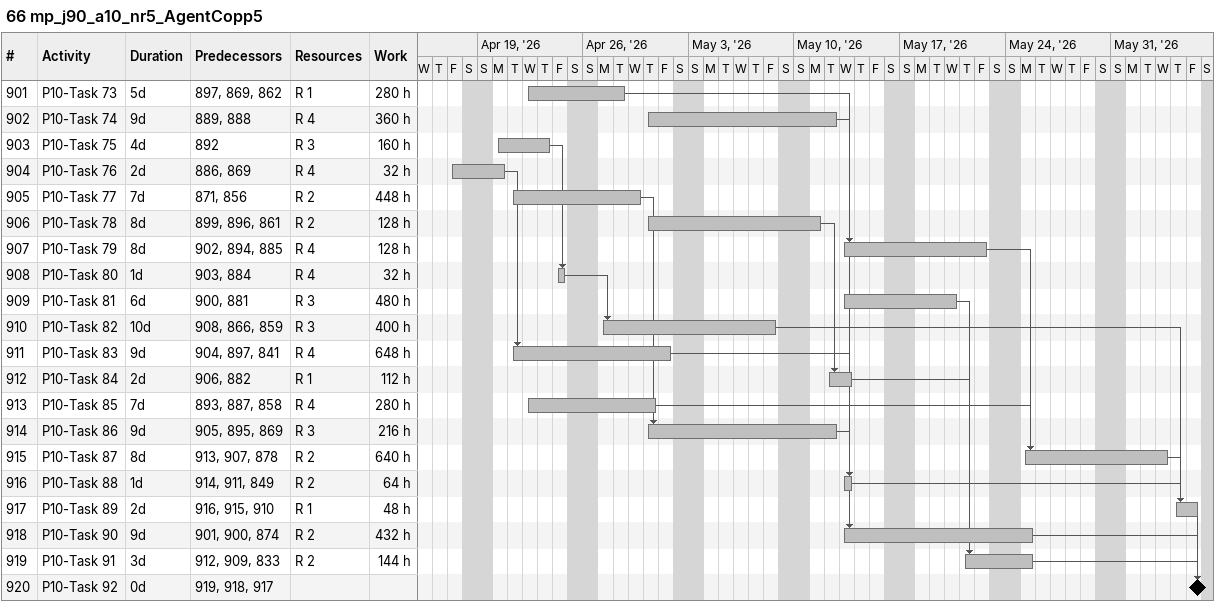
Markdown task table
66 mp_j90_a10_nr5_AgentCopp5

| ID | Task | Duration | Start | Finish | Predecessors | Resources | Work (h) |
|---|---|---|---|---|---|---|---|
| 901 | P10-Task 73 | 5d | 2026-04-22 | 2026-04-28 | 897, 869, 862 | R 1 | 280 |
| 902 | P10-Task 74 | 9d | 2026-04-30 | 2026-05-12 | 889, 888 | R 4 | 360 |
| 903 | P10-Task 75 | 4d | 2026-04-20 | 2026-04-23 | 892 | R 3 | 160 |
| 904 | P10-Task 76 | 2d | 2026-04-17 | 2026-04-20 | 886, 869 | R 4 | 32 |
| 905 | P10-Task 77 | 7d | 2026-04-21 | 2026-04-29 | 871, 856 | R 2 | 448 |
| 906 | P10-Task 78 | 8d | 2026-04-30 | 2026-05-11 | 899, 896, 861 | R 2 | 128 |
| 907 | P10-Task 79 | 8d | 2026-05-13 | 2026-05-22 | 902, 894, 885 | R 4 | 128 |
| 908 | P10-Task 80 | 1d | 2026-04-24 | 2026-04-24 | 903, 884 | R 4 | 32 |
| 909 | P10-Task 81 | 6d | 2026-05-13 | 2026-05-20 | 900, 881 | R 3 | 480 |
| 910 | P10-Task 82 | 10d | 2026-04-27 | 2026-05-08 | 908, 866, 859 | R 3 | 400 |
| 911 | P10-Task 83 | 9d | 2026-04-21 | 2026-05-01 | 904, 897, 841 | R 4 | 648 |
| 912 | P10-Task 84 | 2d | 2026-05-12 | 2026-05-13 | 906, 882 | R 1 | 112 |
| 913 | P10-Task 85 | 7d | 2026-04-22 | 2026-04-30 | 893, 887, 858 | R 4 | 280 |
| 914 | P10-Task 86 | 9d | 2026-04-30 | 2026-05-12 | 905, 895, 869 | R 3 | 216 |
| 915 | P10-Task 87 | 8d | 2026-05-25 | 2026-06-03 | 913, 907, 878 | R 2 | 640 |
| 916 | P10-Task 88 | 1d | 2026-05-13 | 2026-05-13 | 914, 911, 849 | R 2 | 64 |
| 917 | P10-Task 89 | 2d | 2026-06-04 | 2026-06-05 | 916, 915, 910 | R 1 | 48 |
| 918 | P10-Task 90 | 9d | 2026-05-13 | 2026-05-25 | 901, 900, 874 | R 2 | 432 |
| 919 | P10-Task 91 | 3d | 2026-05-21 | 2026-05-25 | 912, 909, 833 | R 2 | 144 |
| 920 | P10-Task 92 | 0d | 2026-06-05 | 2026-06-05 | 919, 918, 917 |  |  |
